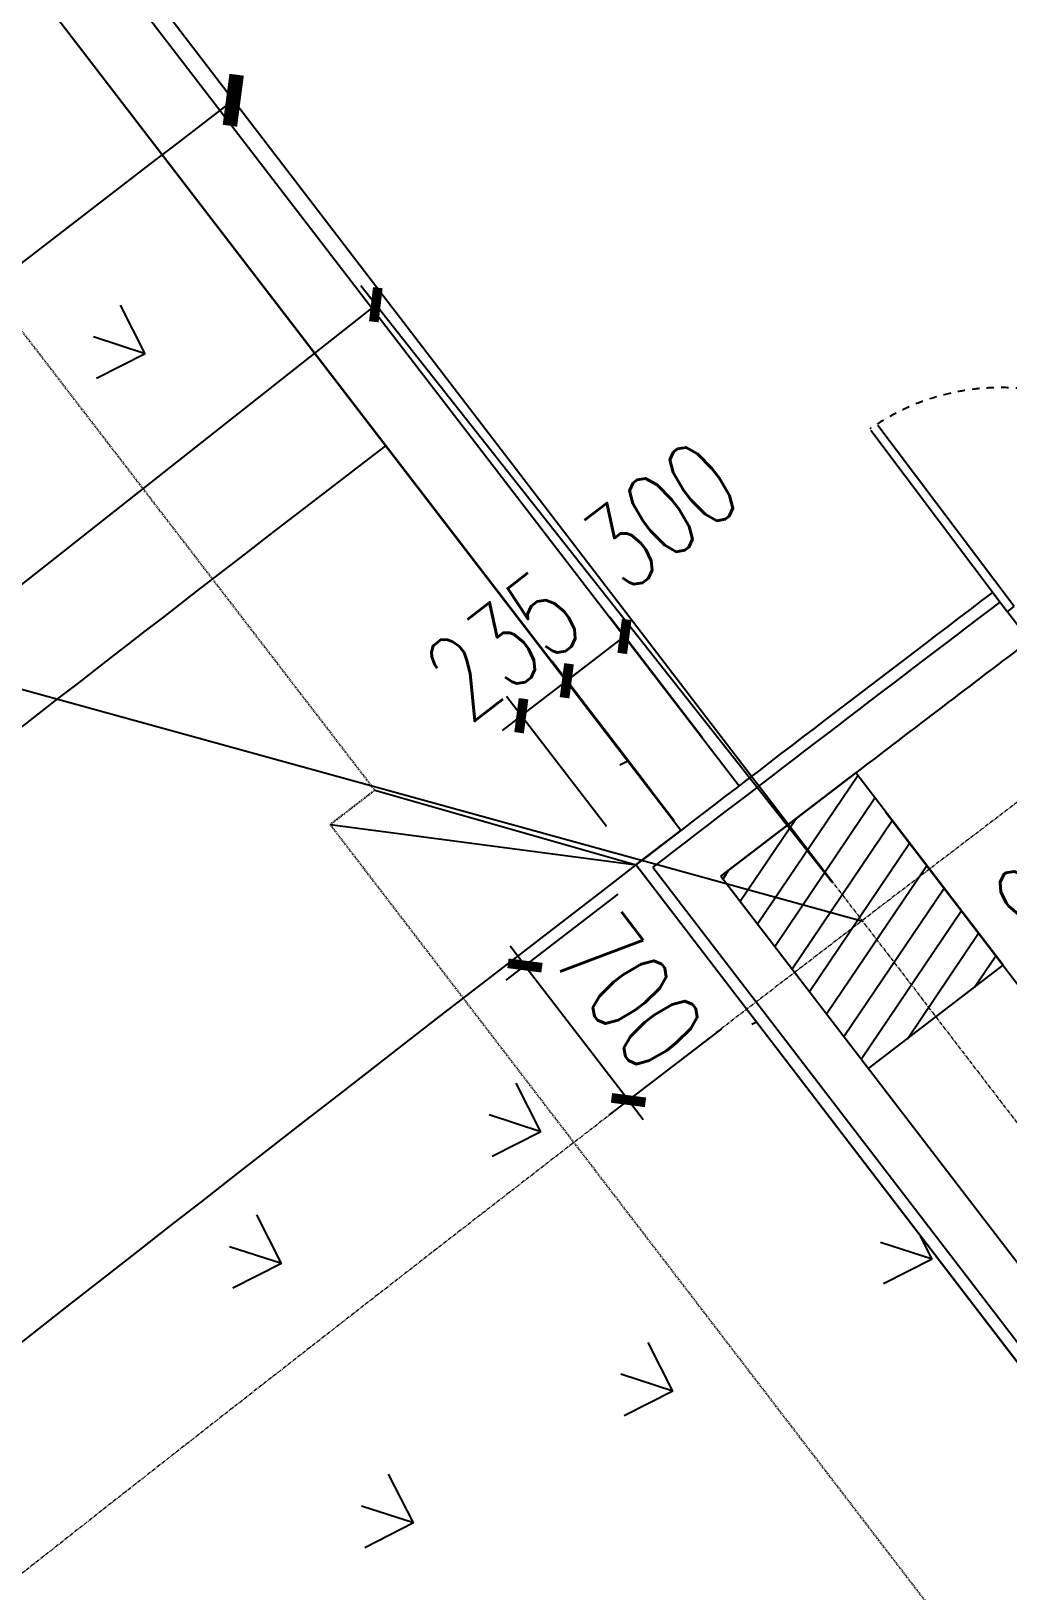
# Model space of a CAD drawing. Header units: millimetres. Extents: x -167 to 12027559, y -6694179 to 6449.
# Drawn here: x 11582702 to 11586728, y -6445542 to -6439109 of the extents above; entities that cross this region are included whole.
import ezdxf

# ---------------------------------------------------------------- set-up
doc = ezdxf.new("R2010")
doc.units = ezdxf.units.MM
doc.header["$LTSCALE"] = 10
for name, pattern in [('A1-RG-AXIS$0$CENTER', [50.8, 31.75, -6.35, 6.35, -6.35]), ('A1-RI-F1$0$CENTER2', [1.125, 0.75, -0.125, 0.125, -0.125]), ('A1-RI-F1$0$Dash', [6, 3, -3]), ('A1-RI-F1$0$SJX', [9, 6, -3]), ('A1-RI-F1$0$ZXX0', [15, 10, -2.5, 0, -2.5]), ('A1-RI-F1$0$ZXX1000', [18, 15, -1.25, 0.5, -1.25])]:
    doc.linetypes.add(name, pattern=pattern)
for name, color, linetype in [('A1-RG-AXIS$0$A-COLU-HATH', 8, 'Continuous'), ('A1-RG-AXIS$0$A-COLUMN', 7, 'Continuous'), ('A1-RG-AXIS$0$A-DIMS-100', 1, 'Continuous'), ('A1-RG-AXIS$0$A2-RG-AXIS-150$0$A-DIMS-100', 1, 'Continuous'), ('A1-RI-F1$0$442 Site - clean$0$mry-green area hatch', 76, 'Continuous'), ('A1-RI-F1$0$442 Site - clean$0$mry-roads', 2, 'Continuous'), ('A1-RI-F1$0$A-DIMS-1：100', 1, 'Continuous'), ('A1-RI-F1$0$A-DOOR', 32, 'Continuous'), ('A1-RI-F1$0$A-STRS-TREA', 50, 'Continuous'), ('A1-RI-F1$0$A-WALL', 7, 'Continuous'), ('A1-RI-F1$0$G-ACCS', 7, 'Continuous'), ('A1-RI-F1$0$G-EVAC', 5, 'Continuous'), ('A1-RI-F1$0$外保温', 41, 'Continuous'), ('A1-RI-F1$0$道路中线_N1', 7, 'Continuous'), ('A1-RI-F1$0$道路中线_中科路', 7, 'Continuous'), ('A1-RI-F1$0$道路中线_内部道路', 3, 'A1-RI-F1$0$CENTER2')]:
    doc.layers.add(name, color=color, linetype=linetype)
doc.layers.add('A1-RG-AXIS$0$A-GRID', color=1, linetype='A1-RG-AXIS$0$CENTER', lineweight=9)
doc.layers.add('A1-RI-F1$0$车行道边线', color=5, linetype='A1-RI-F1$0$SJX', lineweight=40)
doc.styles.add('A1-RG-AXIS$0$A2-RG-AXIS-150$0$XD2008', font='romans.shx', dxfattribs={"width": 0.7})
doc.styles.add('A1-RG-AXIS$0$XD2008', font='xd-hzs.shx', dxfattribs={"width": 0.7, "bigfont": 'xd-hztxt.shx'})
doc.styles.add('A1-RI-F1$0$XD2008', font='txt.shx', dxfattribs={"width": 0.7, "bigfont": 'xd-hztxt.shx'})
doc.dimstyles.new('A1-RG-AXIS$0$A2-RG-AXIS-150$0$XD100', dxfattribs={"dimscale": 100, "dimtxt": 5.5, "dimasz": 1.5, "dimexe": 1, "dimexo": 2, "dimgap": 0.5, "dimtad": 1, "dimdec": 0, "dimdsep": 46, "dimtxsty": 'A1-RG-AXIS$0$A2-RG-AXIS-150$0$XD2008', "dimblk": 'A1-RG-AXIS$0$A2-RG-AXIS-150$0$_ArchTick', "dimcen": 2.5, "dimclrt": 4, "dimaunit": 1, "dimadec": 3, "dimazin": 0, "dimtfac": 1, "dimtdec": 0, "dimtix": 1, "dimtmove": 0, "dimatfit": 3, "dimfxl": 0, "dimtolj": 1, "dimtzin": 0, "dimarcsym": 0})
doc.dimstyles.new('A1-RG-AXIS$0$XD100$0', dxfattribs={"dimscale": 100, "dimtxt": 5.5, "dimasz": 1, "dimexe": 1, "dimexo": 2, "dimgap": 0.5, "dimtad": 1, "dimdec": 0, "dimdsep": 46, "dimtxsty": 'A1-RG-AXIS$0$XD2008', "dimblk": 'A1-RG-AXIS$0$_ArchTick', "dimblk1": 'A1-RG-AXIS$0$_ArchTick', "dimblk2": 'A1-RG-AXIS$0$_ArchTick', "dimsah": 1, "dimcen": 2.5, "dimclrt": 4, "dimazin": 0, "dimtfac": 1, "dimtdec": 0, "dimtix": 1, "dimtmove": 0, "dimatfit": 3, "dimfxl": 0, "dimtolj": 1, "dimtzin": 0, "dimarcsym": 0})
doc.dimstyles.new('A1-RI-F1$0$XD100$0', dxfattribs={"dimscale": 100, "dimtxt": 3.5, "dimasz": 2, "dimexe": 1, "dimexo": 2, "dimgap": 1, "dimtad": 1, "dimdec": 0, "dimdsep": 46, "dimtxsty": 'A1-RI-F1$0$XD2008', "dimblk1": 'A1-RI-F1$0$_ArchTick', "dimblk2": 'A1-RI-F1$0$_ArchTick', "dimsah": 1, "dimcen": 2.5, "dimclrd": 1, "dimclre": 1, "dimclrt": 4, "dimaunit": 1, "dimadec": 0, "dimazin": 0, "dimtfac": 1, "dimtdec": 0, "dimtix": 1, "dimtmove": 2, "dimatfit": 3, "dimfxl": 0, "dimtolj": 1, "dimtzin": 0, "dimarcsym": 0})

# ---------------------------------------------------------------- blocks, each defined once
blk = doc.blocks.new('A1-RI-F1$0$进户门-flat-4-flat-1')
at = {"layer": 'A1-RI-F1$0$A-DOOR', "linetype": 'Continuous'}
for p, q in [((0, 0), (-250.4, 330.7)), ((-1034.1, -787.8), (-1598.7, -42))]:
    blk.add_line(p, q, dxfattribs=at)
for points in [[(0, 0), (-250.4, 330.7)], [(-27.9, -21.1), (-278.3, 309.6)], [(0, 0), (-27.9, -21.1)], [(-1034.1, -787.8), (-1598.7, -42)], [(-1006.2, -766.6), (-1570.8, -20.9)], [(-1034.1, -787.8), (-1006.2, -766.6)]]:
    blk.add_lwpolyline(points, dxfattribs=at)
at = {"layer": 'A1-RI-F1$0$A-DOOR', "linetype": 'A1-RI-F1$0$Dash'}
for centre, radius, start, end in [((20.4, 17.4), 414.4, 131.37563, 217.33659), ((-1059.2, -807.6), 944.3, 37.40268, 125.18677)]:
    blk.add_arc(centre, radius, start, end, dxfattribs=at)
blk = doc.blocks.new('A1-RG-AXIS$0$A2-RG-AXIS-150$0$_ArchTick')
at = {"color": 0, "linetype": 'ByBlock', "const_width": 0.4}
blk.add_lwpolyline([(-0.5, -0.5), (0.5, 0.5)], dxfattribs=at)
blk = doc.blocks.new('*D695')
at = {"layer": 'A1-RG-AXIS$0$A2-RG-AXIS-150$0$A-DIMS-100', "color": 0, "lineweight": -2, "ltscale": 3}
for p, q in [((11593308.5, -6437188.8), (11588852.7, -6431013.2)), ((11586005.8, -6442619), (11581374.5, -6436573.9))]:
    blk.add_line(p, q, dxfattribs=at)
blk.add_arc((11778731.9, -6694178.6), 324415.3, 125.811215, 127.456634, dxfattribs=at)
at = {"layer": 'Defpoints', "color": 0, "ltscale": 3}
for p in [(11586401.5, -6432923.4), (11593425.6, -6437351), (11586127.4, -6442777.8), (11778731.9, -6694178.6)]:
    blk.add_point(p, dxfattribs=at)
at = {"layer": 'A1-RG-AXIS$0$A2-RG-AXIS-150$0$A-DIMS-100', "color": 0, "lineweight": -2, "ltscale": 3, "xscale": 150, "yscale": 150, "zscale": 150}
for p, rotation in [((11588911.2, -6431094.3), 35.81121544560317), ((11581435.3, -6436653.3), 217.4566338573385)]:
    blk.add_blockref('A1-RG-AXIS$0$A2-RG-AXIS-150$0$_ArchTick', p, dxfattribs=dict(at, rotation=rotation))
at = {"layer": 'A1-RG-AXIS$0$A2-RG-AXIS-150$0$A-DIMS-100', "color": 4, "ltscale": 3, "insert": (11584990.3, -6433627.7), "char_height": 375, "attachment_point": 5, "rotation": 36.63392, "style": 'A1-RG-AXIS$0$A2-RG-AXIS-150$0$XD2008'}
blk.add_mtext('\\A1;1°38\'44"', dxfattribs=at)
blk = doc.blocks.new('A1-RG-AXIS$0$_ArchTick')
at = {"color": 0, "linetype": 'ByBlock', "const_width": 0.4}
blk.add_lwpolyline([(-0.5, -0.5), (0.5, 0.5)], dxfattribs=at)
blk = doc.blocks.new('*D697')
at = {"layer": 'A1-RG-AXIS$0$A-DIMS-100', "color": 0, "lineweight": -2}
for p, q in [((11586003.5, -6442620.8), (11584060.5, -6440158.7)), ((11584122.5, -6440237.2), (11576983.2, -6445871.3)), ((11578864.2, -6448254.9), (11576921.2, -6445792.8))]:
    blk.add_line(p, q, dxfattribs=at)
at = {"layer": 'Defpoints', "color": 0}
for p in [(11586127.4, -6442777.8), (11576983.2, -6445871.3), (11578988.1, -6448411.9)]:
    blk.add_point(p, dxfattribs=at)
at = {"layer": 'A1-RG-AXIS$0$A-DIMS-100', "color": 0, "lineweight": -2, "xscale": 100, "yscale": 100, "zscale": 100}
for p, rotation in [((11584122.5, -6440237.2), 38.27934306321105), ((11576983.2, -6445871.3), 218.2793430632111)]:
    blk.add_blockref('A1-RG-AXIS$0$_ArchTick', p, dxfattribs=dict(at, rotation=rotation))
at = {"layer": 'A1-RG-AXIS$0$A-DIMS-100', "color": 4, "insert": (11580405.7, -6442867.9), "char_height": 375, "attachment_point": 5, "rotation": 38.27934, "style": 'A1-RG-AXIS$0$XD2008'}
blk.add_mtext('\\A1;9095', dxfattribs=at)
blk = doc.blocks.new('*D699')
at = {"layer": 'A1-RG-AXIS$0$A2-RG-AXIS-150$0$A-DIMS-100', "color": 0, "lineweight": -2, "ltscale": 3}
blk.add_arc((11778731.9, -6694178.6), 320963, 127.456634, 129.102052, dxfattribs=at)
at = {"layer": 'Defpoints', "color": 0, "ltscale": 3}
for p in [(11580654, -6435633.4), (11581104.8, -6441273.9), (11573311.8, -6441427.7), (11605955.9, -6468659.3), (11599551.6, -6473713.4)]:
    blk.add_point(p, dxfattribs=at)
at = {"layer": 'A1-RG-AXIS$0$A2-RG-AXIS-150$0$A-DIMS-100', "color": 0, "lineweight": -2, "ltscale": 3, "xscale": 150, "yscale": 150, "zscale": 150}
for p, rotation in [((11583534.8, -6439393.7), 37.45663385731277), ((11576299.4, -6445103.7), 219.1020522690398)]:
    blk.add_blockref('A1-RG-AXIS$0$A2-RG-AXIS-150$0$_ArchTick', p, dxfattribs=dict(at, rotation=rotation))
at = {"layer": 'A1-RG-AXIS$0$A2-RG-AXIS-150$0$A-DIMS-100', "color": 4, "ltscale": 3, "insert": (11579727.3, -6442008.2), "char_height": 375, "attachment_point": 5, "rotation": 38.27934, "style": 'A1-RG-AXIS$0$A2-RG-AXIS-150$0$XD2008'}
blk.add_mtext('\\A1;1°38\'44"', dxfattribs=at)
blk = doc.blocks.new('A1-RG-AXIS$0$colu')
at = {"layer": 'A1-RG-AXIS$0$A-COLU-HATH', "linetype": 'ByBlock'}
h = blk.add_hatch(dxfattribs=at)
h.set_pattern_fill('ANSI31', color=256, scale=888, angle=11, style=0)
h.set_pattern_definition([(56, (-5304, 12651), (-92.02317055, 62.0704123), [])])
h.paths.add_polyline_path([(11591264.2, -6433838.8), (11591158.5, -6433556.8), (11590222.1, -6433907.7), (11590399.9, -6434382.1)])
h.paths.add_polyline_path([(11582705.6, -6437301.3), (11582516, -6436795.2), (11581579.6, -6437146.1), (11581701, -6437474.4)])
h.paths.add_polyline_path([(11590471.6, -6449023.6), (11591079.8, -6449817.4), (11591635.4, -6449391.7), (11591027.3, -6448597.9)])
h.paths.add_polyline_path([(11597647.1, -6443800.1), (11598173.7, -6444529.9), (11598741.4, -6444120.4), (11598214.8, -6443390.5)])
h.paths.add_polyline_path([(11585545.5, -6442593.7), (11586153.7, -6443387.5), (11586709.3, -6442961.8), (11586101.2, -6442168)])
h.paths.add_polyline_path([(11592849.2, -6437150.3), (11593375.8, -6437880.2), (11593943.4, -6437470.6), (11593416.8, -6436740.7)])
h.paths.add_polyline_path([(11606394.6, -6455923.8), (11606921.2, -6456653.6), (11607488.9, -6456244), (11606962.3, -6455514.2)])
h.paths.add_polyline_path([(11601625.9, -6449314.5), (11602152.5, -6450044.4), (11602720.2, -6449634.8), (11602193.6, -6448905)])
edge = h.paths.add_edge_path()
edge.add_arc((11595249.5, -6454684.4), 425, 0, 360)
edge = h.paths.add_edge_path()
edge.add_arc((11600175.9, -6461114.9), 425, 0, 360)
h.paths.add_polyline_path([(11613306.9, -6451073.5), (11613812.4, -6451818.2), (11614391.5, -6451425.1), (11613886.1, -6450680.4)])
h.paths.add_polyline_path([(11620355.7, -6446423.7), (11620839.5, -6447182.6), (11621429.7, -6446806.3), (11620945.9, -6446047.4)])
h.paths.add_polyline_path([(11615974.2, -6439551.7), (11616458.1, -6440310.5), (11617048.3, -6439934.2), (11616564.5, -6439175.3)])
h.paths.add_polyline_path([(11608730, -6444330.1), (11609235.4, -6445074.8), (11609814.6, -6444681.6), (11609309.2, -6443937)])
h.paths.add_polyline_path([(11600306.1, -6431918.8), (11600811.6, -6432663.5), (11601390.7, -6432270.4), (11600885.3, -6431525.7)])
h.paths.add_polyline_path([(11607910.2, -6426903.7), (11608394.1, -6427662.5), (11608984.3, -6427286.2), (11608500.5, -6426527.3)])
h.paths.add_polyline_path([(11630302.3, -6423284.6), (11630692.9, -6423982.7), (11631129.2, -6423738.6), (11630738.6, -6423040.4)])
h.paths.add_polyline_path([(11626248.1, -6416039.2), (11626638.7, -6416737.4), (11627075.1, -6416493.2), (11626684.4, -6415795.1)])
h.paths.add_polyline_path([(11627535, -6441978.3), (11627996.9, -6442750.7), (11628597.7, -6442391.5), (11628135.8, -6441619.1)])
h.paths.add_polyline_path([(11634839, -6437740.8), (11635278.5, -6438526.2), (11635889.4, -6438184.4), (11635449.9, -6437399)])
h.paths.add_polyline_path([(11615655.2, -6422108.9), (11616117.1, -6422881.3), (11616717.9, -6422522.1), (11616256, -6421749.7)])
h.paths.add_polyline_path([(11619863.2, -6429146.9), (11620325, -6429919.3), (11620925.8, -6429560.1), (11620464, -6428787.6)])
h.paths.add_polyline_path([(11630859.3, -6430628.5), (11631298.8, -6431413.9), (11631909.7, -6431072.1), (11631470.2, -6430286.7)])
h.paths.add_polyline_path([(11627538.8, -6424694.4), (11627978.3, -6425479.8), (11628589.1, -6425138), (11628149.7, -6424352.6)])
h.paths.add_polyline_path([(11623352.7, -6434983.2), (11623814.5, -6435755.7), (11624415.3, -6435396.5), (11623953.5, -6434624)])
h.paths.add_polyline_path([(11623534.7, -6417538.5), (11623974.1, -6418323.9), (11624585, -6417982.1), (11624145.5, -6417196.7)])
h.paths.add_polyline_path([(11635339.1, -6420464.1), (11635755.9, -6421261.8), (11636376.3, -6420937.7), (11635959.6, -6420140)])
h.paths.add_polyline_path([(11645506.5, -6407137.9), (11645842, -6407864.2), (11645388.1, -6408073.9), (11645052.6, -6407347.6)])
h.paths.add_polyline_path([(11648218.5, -6414201.1), (11648554, -6414927.4), (11649007.9, -6414717.7), (11648672.4, -6413991.5)])
h.paths.add_polyline_path([(11649797, -6429903.6), (11650190.6, -6430712.9), (11650820.1, -6430406.7), (11650426.4, -6429597.4)])
h.paths.add_polyline_path([(11632162.7, -6412872.3), (11631542.2, -6413196.4), (11632283.1, -6414614.6), (11632903.5, -6414290.4)])
h.paths.add_polyline_path([(11648552.6, -6404922.5), (11647914.6, -6405210.5), (11648572.8, -6406668.9), (11649210.9, -6406380.9)])
h.paths.add_polyline_path([(11638487.9, -6426491.2), (11638904.6, -6427288.9), (11639525, -6426964.7), (11639108.3, -6426167.1)])
h.paths.add_polyline_path([(11646232.1, -6422574.6), (11646625.7, -6423383.9), (11647255.2, -6423077.7), (11646861.6, -6422268.4)])
h.paths.add_polyline_path([(11643257.7, -6416459.6), (11643651.4, -6417268.9), (11644280.8, -6416962.8), (11643887.2, -6416153.4)])
edge = h.paths.add_edge_path()
edge.add_arc((11640554, -6410100.5), 425, 0, 360)
h.paths.add_polyline_path([(11642261.7, -6433714.8), (11642678.5, -6434512.5), (11643298.9, -6434188.4), (11642882.2, -6433390.7)])
h.paths.add_polyline_path([(11657438.5, -6426310.3), (11657808.8, -6427130.6), (11658446.8, -6426842.6), (11658076.5, -6426022.3)])
h.paths.add_polyline_path([(11654085.6, -6418882), (11654455.8, -6419702.3), (11655093.8, -6419414.3), (11654723.6, -6418594)])
h.paths.add_polyline_path([(11659423.4, -6409140.7), (11659769.9, -6409971.3), (11660416, -6409701.8), (11660069.4, -6408871.2)])
h.paths.add_polyline_path([(11651288, -6412684.1), (11651658.2, -6413504.4), (11652296.3, -6413216.4), (11651926, -6412396.1)])
h.paths.add_polyline_path([(11672567.5, -6404094.9), (11672841.4, -6404846.5), (11673311.2, -6404675.2), (11673037.2, -6403923.6)])
h.paths.add_polyline_path([(11669749.3, -6396288.4), (11670092.2, -6397229.1), (11670561.8, -6397057.7), (11670219.1, -6396117.2)])
h.paths.add_polyline_path([(11678236.4, -6409177.5), (11678567.9, -6410121), (11679228.3, -6409889), (11678896.8, -6408945.5)])
h.paths.add_polyline_path([(11675949.4, -6402667.6), (11676280.8, -6403611.1), (11676941.3, -6403379), (11676609.8, -6402435.6)])
h.paths.add_polyline_path([(11662041.8, -6415416.4), (11662388.4, -6416247), (11663034.4, -6415977.4), (11662687.8, -6415146.8)])
h.paths.add_polyline_path([(11670094.3, -6412180.7), (11670416.9, -6413020.9), (11671070.4, -6412770), (11670747.8, -6411929.8)])
h.paths.add_polyline_path([(11656265.8, -6401573.1), (11656650.9, -6402495.9), (11657296.9, -6402226.4), (11656911.8, -6401303.5)])
h.paths.add_polyline_path([(11664718.2, -6398177.2), (11665076.6, -6399110.8), (11665730.1, -6398859.9), (11665371.7, -6397926.3)])
h.paths.add_polyline_path([(11667657.1, -6405832.5), (11667979.7, -6406672.7), (11668633.2, -6406421.8), (11668310.6, -6405581.6)])
h.paths.add_polyline_path([(11673264.6, -6395025.5), (11673596.1, -6395968.9), (11674256.5, -6395736.9), (11673925, -6394793.5)])
edge = h.paths.add_edge_path()
edge.add_arc((11681417.1, -6417175.4), 425, 0, 360)
h.paths.add_polyline_path([(11673015.3, -6419789.2), (11673337.9, -6420629.5), (11673991.4, -6420378.6), (11673668.8, -6419538.4)])
h.paths.add_polyline_path([(11665180.1, -6422937.9), (11665526.7, -6423768.5), (11666172.7, -6423499), (11665826.1, -6422668.4)])
at = {"layer": 'A1-RG-AXIS$0$A-COLUMN'}
blk.add_lwpolyline([(11585545.5, -6442593.7), (11586153.7, -6443387.5), (11586709.3, -6442961.8), (11586101.2, -6442168)], close=True, dxfattribs=at)
blk = doc.blocks.new('A1-RI-F1$0$_ArchTick')
at = {"color": 0, "linetype": 'ByBlock', "const_width": 0.4}
blk.add_lwpolyline([(-0.5, -0.5), (0.5, 0.5)], dxfattribs=at)
blk = doc.blocks.new('*D293')
at = {"layer": 'A1-RI-F1$0$A-DIMS-1：100', "color": 1, "linetype": 'ByBlock', "lineweight": -2}
for p, q in [((11585468.4, -6442022.6), (11585086.8, -6441526)), ((11584909.8, -6441788.1), (11585147.7, -6441605.3)), ((11585230.5, -6442205.4), (11584848.9, -6441708.8))]:
    blk.add_line(p, q, dxfattribs=at)
at = {"layer": 'Defpoints', "color": 0, "linetype": 'ByBlock'}
for p in [(11585147.7, -6441605.3), (11585590.3, -6442181.2), (11585352.4, -6442364)]:
    blk.add_point(p, dxfattribs=at)
at = {"layer": 'A1-RI-F1$0$A-DIMS-1：100', "color": 1, "linetype": 'ByBlock', "lineweight": -2, "xscale": 100, "yscale": 100, "zscale": 100}
for p, rotation in [((11585147.7, -6441605.3), 37.53728235853904), ((11584909.8, -6441788.1), 217.537282358539)]:
    blk.add_blockref('A1-RI-F1$0$_ArchTick', p, dxfattribs=dict(at, rotation=rotation))
at = {"layer": 'A1-RI-F1$0$A-DIMS-1：100', "color": 4, "linetype": 'ByBlock', "insert": (11585298.2, -6441104.6), "char_height": 350, "attachment_point": 5, "rotation": 37.53728, "style": 'A1-RI-F1$0$XD2008'}
blk.add_mtext('\\A1;300', dxfattribs=at)
blk = doc.blocks.new('*D294')
at = {"layer": 'A1-RI-F1$0$A-DIMS-1：100', "color": 1, "linetype": 'ByBlock', "lineweight": -2}
for p, q in [((11586938.7, -6441781.4), (11587577.9, -6442615.7)), ((11586224.3, -6442328.7), (11586863.5, -6443163)), ((11587517.1, -6442536.3), (11586802.7, -6443083.6))]:
    blk.add_line(p, q, dxfattribs=at)
at = {"layer": 'Defpoints', "color": 0, "linetype": 'ByBlock'}
for p in [(11586817.1, -6441622.6), (11586102.7, -6442170), (11586802.7, -6443083.6)]:
    blk.add_point(p, dxfattribs=at)
at = {"layer": 'A1-RI-F1$0$A-DIMS-1：100', "color": 1, "linetype": 'ByBlock', "lineweight": -2, "xscale": 100, "yscale": 100, "zscale": 100}
for p, rotation in [((11587517.1, -6442536.3), 37.45663385731501), ((11586802.7, -6443083.6), 217.456633857315)]:
    blk.add_blockref('A1-RI-F1$0$_ArchTick', p, dxfattribs=dict(at, rotation=rotation))
at = {"layer": 'A1-RI-F1$0$A-DIMS-1：100', "color": 4, "linetype": 'ByBlock', "insert": (11586992.6, -6442591.7), "char_height": 350, "attachment_point": 5, "rotation": 37.45663, "style": 'A1-RI-F1$0$XD2008'}
blk.add_mtext('\\A1;900', dxfattribs=at)
blk = doc.blocks.new('A1-RD-1F')
at = {"layer": 'Defpoints', "color": 190, "linetype": 'ByBlock'}
blk.add_lwpolyline([(11586124.8, -6442779.4), (11556178.3, -6434515.4)], dxfattribs=at)
blk = doc.blocks.new('*D433')
at = {"layer": 'A1-RI-F1$0$A-DIMS-1：100', "color": 1, "linetype": 'ByBlock', "lineweight": -2}
for p, q in [((11585260.8, -6442244.8), (11584848.8, -6441708.8)), ((11584909.8, -6441788.1), (11584989.1, -6441727.2)), ((11584722.3, -6441932.2), (11584909.8, -6441788.1)), ((11585073.3, -6442388.9), (11584661.3, -6441852.9)), ((11584722.3, -6441932.2), (11584643, -6441993.2))]:
    blk.add_line(p, q, dxfattribs=at)
at = {"layer": 'Defpoints', "color": 0, "linetype": 'ByBlock'}
for p in [(11584909.8, -6441788.1), (11585382.7, -6442403.4), (11585195.2, -6442547.5)]:
    blk.add_point(p, dxfattribs=at)
at = {"layer": 'A1-RI-F1$0$A-DIMS-1：100', "color": 1, "linetype": 'ByBlock', "lineweight": -2, "xscale": 100, "yscale": 100, "zscale": 100}
for p, rotation in [((11584909.8, -6441788.1), 217.5435625172286), ((11584722.3, -6441932.2), 37.54356251722863)]:
    blk.add_blockref('A1-RI-F1$0$_ArchTick', p, dxfattribs=dict(at, rotation=rotation))
at = {"layer": 'A1-RI-F1$0$A-DIMS-1：100', "color": 4, "linetype": 'ByBlock', "insert": (11584648.4, -6441642.1), "char_height": 350, "attachment_point": 5, "rotation": 37.54356, "style": 'A1-RI-F1$0$XD2008'}
blk.add_mtext('\\A1;235', dxfattribs=at)
blk = doc.blocks.new('*D445')
at = {"layer": 'A1-RI-F1$0$A-DIMS-1：100', "color": 1, "linetype": 'ByBlock', "lineweight": -2}
for p, q in [((11585120.6, -6442667.9), (11584658.1, -6443023.4)), ((11584737.4, -6442962.5), (11584676.4, -6442883.2)), ((11584737.4, -6442962.5), (11585164.2, -6443517.7)), ((11585547.4, -6443223.1), (11585084.9, -6443578.6)), ((11585164.2, -6443517.7), (11585225.2, -6443597))]:
    blk.add_line(p, q, dxfattribs=at)
at = {"layer": 'Defpoints', "color": 0, "linetype": 'ByBlock'}
for p in [(11585279.1, -6442546), (11585706, -6443101.2), (11585164.2, -6443517.7)]:
    blk.add_point(p, dxfattribs=at)
at = {"layer": 'A1-RI-F1$0$A-DIMS-1：100', "color": 1, "linetype": 'ByBlock', "lineweight": -2, "xscale": 100, "yscale": 100, "zscale": 100}
for p, rotation in [((11584737.4, -6442962.5), 307.5527443591736), ((11585164.2, -6443517.7), 127.5527443591736)]:
    blk.add_blockref('A1-RI-F1$0$_ArchTick', p, dxfattribs=dict(at, rotation=rotation))
at = {"layer": 'A1-RI-F1$0$A-DIMS-1：100', "color": 4, "linetype": 'ByBlock', "insert": (11585168.8, -6443072.5), "char_height": 350, "attachment_point": 5, "rotation": 307.55274, "style": 'A1-RI-F1$0$XD2008'}
blk.add_mtext('\\A1;700', dxfattribs=at)
blk = doc.blocks.new('A1-RI-F1$0$A$C6B365CFD')
at = {"layer": 'A1-RI-F1$0$442 Site - clean$0$mry-green area hatch'}
h = blk.add_hatch(dxfattribs=at)
h.set_pattern_fill('GRASS', color=256, scale=1200, angle=71.94682, style=0)
h.set_pattern_definition([(161.94682, (-11520186.1, 6499236.26), (-1069.71302, -543.795965), [225, -1472.05628]), (116.94682, (-11520186.1, 6499236.3), (-1069.71302, -543.79596), [225, -975]), (206.94682, (-11520186.1, 6499236.3), (543.79596, -1069.71302), [225, -975])])
h.paths.add_polyline_path([(27062.7, 58307.9, 0.001294), (25588.7, 57062.6, 0.416277), (24485.4, 42913.7), (41911.9, 22684.3, -0.010237), (50900.3, 30636.3)])
for p, q in [((44979.2, 61145.3), (44877.3, 61345.8)), ((44979.2, 61145.3), (44765.3, 61215)), ((44979.2, 61145.3), (44778.7, 61043.3)), ((46968.6, 59464.3), (46936, 59447.7)), ((47499.5, 58388), (47479.8, 58377.9)), ((46610.6, 57936.1), (46508.7, 58136.7)), ((46610.6, 57936.1), (46396.7, 58005.8)), ((46610.6, 57936.1), (46410, 57834.2)), ((45540.9, 57392.3), (45438.9, 57592.9)), ((45540.9, 57392.3), (45327, 57462)), ((48224.1, 57410.2), (48010.2, 57479.9)), ((48224.1, 57410.2), (48175.9, 57505)), ((45540.9, 57392.3), (45340.3, 57290.4)), ((48224.1, 57410.2), (48023.5, 57308.2)), ((47154.4, 56866.4), (47052.4, 57067)), ((47154.4, 56866.4), (46940.5, 56936.1)), ((47154.4, 56866.4), (46953.8, 56764.4)), ((46084.7, 56322.6), (45982.7, 56523.2)), ((46084.7, 56322.6), (45870.8, 56392.3)), ((46084.7, 56322.6), (45884.1, 56220.6))]:
    blk.add_line(p, q, dxfattribs=at)
at = {"layer": 'A1-RI-F1$0$442 Site - clean$0$mry-roads'}
for p, q in [((47187.5, 59179), (43744.8, 63664.6)), ((47002.4, 59036.7), (47187.5, 59179)), ((52869.8, 51378.3), (47002.4, 59036.7))]:
    blk.add_line(p, q, dxfattribs=at)
blk.add_arc((240588.4, -192829.3), 329118.5, 125.512002, 129.588288, dxfattribs=at)
at = {"layer": 'A1-RI-F1$0$442 Site - clean$0$mry-roads', "ltscale": 200}
blk.add_arc((240704.3, -192974.7), 275500, 109.774017, 135.403601, dxfattribs=at)
at = {"layer": 'A1-RI-F1$0$车行道边线', "linetype": 'A1-RI-F1$0$SJX', "lineweight": -3}
blk.add_arc((240704.3, -192974.7), 275500, 109.474514, 135.403601, dxfattribs=at)
at = {"layer": 'A1-RI-F1$0$道路中线_N1', "color": 1, "linetype": 'A1-RI-F1$0$ZXX0', "ltscale": 0.5}
blk.add_arc((240704.3, -192974.7), 280000, 103.387767, 136.304596, dxfattribs=at)
blk.add_arc((240704.3, -192974.7), 280000, 103.387767, 136.304596, dxfattribs=at)
at = {"layer": 'A1-RI-F1$0$道路中线_中科路', "color": 6, "linetype": 'A1-RI-F1$0$ZXX1000', "ltscale": 150}
blk.add_arc((240704.3, -192974.7), 280000, 107.572473, 136.304596, dxfattribs=at)
at = {"layer": 'A1-RI-F1$0$道路中线_内部道路', "ltscale": 10}
blk.add_arc((240588.4, -192829.3), 331118.5, 95.274126, 136.563345, dxfattribs=at)
blk = doc.blocks.new('A1-RG-AXIS')
at = {"layer": 'A1-RG-AXIS$0$A-GRID', "linetype": 'A1-RG-AXIS$0$CENTER', "ltscale": 0.05}
blk.add_lwpolyline([(11682866.1, -6392336.6, 0.10373), (11569674.9, -6456283.6, 0.10373)], format="xyb", dxfattribs=at)
at = {"layer": 'A1-RG-AXIS$0$A-GRID', "ltscale": 0.05}
blk.add_lwpolyline([(11690526.8, -6414141.5, 0.104527), (11584753.6, -6473784.9)], format="xyb", dxfattribs=at)
at = {"layer": 'A1-RG-AXIS$0$A-GRID', "linetype": 'A1-RG-AXIS$0$CENTER', "ltscale": 0.05}
blk.add_lwpolyline([(11580654, -6435633.4), (11605955.9, -6468659.3)], dxfattribs=at)
blk.add_arc((11778731.9, -6694178.6), 308600, 107.574373, 131.323037, dxfattribs=at)
at = {"layer": 'A1-RG-AXIS$0$A-GRID', "ltscale": 0.05}
blk.add_arc((11778731.9, -6694178.6), 301700, 107.53359, 131.336201, dxfattribs=at)
at = {"layer": 'A1-RG-AXIS$0$A-COLU-HATH', "linetype": 'ByBlock'}
blk.add_blockref('A1-RG-AXIS$0$colu', (0, 0), dxfattribs=at)
at = {"layer": 'A1-RG-AXIS$0$A-DIMS-100'}
dim = blk.add_aligned_dim(p1=(11586127.4, -6442777.8), p2=(11578988.1, -6448411.9), distance=-3236.4, dimstyle='A1-RG-AXIS$0$XD100$0', override={"dimtxt": 3.75}, dxfattribs=at)
dim.commit()
dim.dimension.update_dxf_attribs({"geometry": '*D697', "text_midpoint": (11580405.7, -6442867.9)})
at = {"layer": 'A1-RG-AXIS$0$A2-RG-AXIS-150$0$A-DIMS-100', "ltscale": 3}
dim = blk.add_angular_dim_3p(base=(11586401.5, -6432923.4), center=(11778731.9, -6694178.6), p1=(11593425.6, -6437351), p2=(11586127.4, -6442777.8), dimstyle='A1-RG-AXIS$0$A2-RG-AXIS-150$0$XD100', override={"dimtxt": 3.75, "dimadec": 4}, dxfattribs=at)
dim.commit()
dim.dimension.update_dxf_attribs({"geometry": '*D695', "text_midpoint": (11584990.3, -6433627.7)})
dim = blk.add_angular_dim_2l(base=(11581104.8006, -6441273.9052), line1=((11580653.9597, -6435633.4466), (11605955.9287, -6468659.3414)), line2=((11599551.6042, -6473713.4241), (11573311.7619, -6441427.6682)), dimstyle='A1-RG-AXIS$0$A2-RG-AXIS-150$0$XD100', override={"dimtxt": 3.75, "dimadec": 4}, dxfattribs=at)
dim.commit()
dim.dimension.update_dxf_attribs({"geometry": '*D699', "text_midpoint": (11579727.3288, -6442008.2336)})
blk = doc.blocks.new('A1-RI-F1')
at = {"layer": 'A1-RI-F1$0$A-DIMS-1：100', "linetype": 'ByBlock'}
for p in [(11584118.3, -6442240), (11583934.2, -6442381.5)]:
    blk.add_line(p, (11585195.2, -6442547.5), dxfattribs=at)
at = {"layer": 'A1-RI-F1$0$A-STRS-TREA'}
for p, q in [((11582135.7, -6437685.2), (11585620.7, -6442220.8)), ((11581937.5, -6437919.7), (11585352.4, -6442364))]:
    blk.add_line(p, q, dxfattribs=at)
for radius, start, end in [(319500, 127.52267, 129.573821), (317500, 127.564899, 129.566454)]:
    blk.add_arc((11778762.1, -6694218.1), radius, start, end, dxfattribs=at)
at = {"layer": 'A1-RI-F1$0$A-WALL', "linetype": 'ByBlock'}
for p, q in [((11585545.5, -6442593.7), (11586101.2, -6442168)), ((11585265.2, -6442556.7), (11591894.3, -6451209.6)), ((11585546.4, -6442595), (11591931.3, -6450928.9))]:
    blk.add_line(p, q, dxfattribs=at)
blk.add_lwpolyline([(11586817.1, -6441622.6), (11586695.1, -6441463.7)], dxfattribs=at)
for centre, radius, start, end in [((11778762.1, -6694218.1), 317450, 127.231042, 127.555902), ((11778726.8, -6694171.2), 317191, 127.230924, 127.393496)]:
    blk.add_arc(centre, radius, start, end, dxfattribs=at)
at = {"layer": 'A1-RI-F1$0$G-EVAC', "color": 4, "linetype": 'A1-RI-F1$0$Dash', "ltscale": 0.1}
blk.add_lwpolyline([(11579571.1, -6438895.6), (11581321.6, -6438600.3), (11584118.3, -6442240), (11583934.2, -6442381.5), (11591018.7, -6451628.7)], dxfattribs=at)
at = {"layer": 'A1-RI-F1$0$外保温'}
for p, q in [((11586695.1, -6441463.7), (11586664.8, -6441424)), ((11585195.2, -6442547.5), (11591885.1, -6451279.7))]:
    blk.add_line(p, q, dxfattribs=at)
blk.add_arc((11778762.1, -6694218.1), 317500, 127.231059, 127.564909, dxfattribs=at)
at = {"linetype": 'ByBlock'}
blk.add_blockref('A1-RD-1F', (0, 0), dxfattribs=at)
at = {"color": 3, "linetype": 'ByBlock'}
blk.add_blockref('A1-RG-AXIS', (0, 0), dxfattribs=at)
at = {"layer": 'A1-RI-F1$0$A-DOOR', "rotation": 359.8102722001399}
blk.add_blockref('A1-RI-F1$0$进户门-flat-4-flat-1', (11587762.6, -6440719.2), dxfattribs=at)
at = {"layer": 'A1-RI-F1$0$G-ACCS', "linetype": 'ByBlock'}
blk.add_blockref('A1-RI-F1$0$A$C6B365CFD', (11538192.7, -6501584.3), dxfattribs=at)
at = {"layer": 'A1-RI-F1$0$A-DIMS-1：100', "linetype": 'ByBlock'}
dim = blk.add_linear_dim(base=(11585147.7, -6441605.3), p1=(11585352.4, -6442364), p2=(11585590.3, -6442181.2), angle=37.53728, dimstyle='A1-RI-F1$0$XD100$0', override={"dimasz": 1, "dimadec": 2, "dimazin": 2}, dxfattribs=at)
dim.commit()
dim.dimension.update_dxf_attribs({"geometry": '*D293', "text_midpoint": (11585298.2, -6441104.6), "dimtype": 129})
dim = blk.add_aligned_dim(p1=(11585195.2, -6442547.5), p2=(11585382.7, -6442403.4), distance=776, text='235', dimstyle='A1-RI-F1$0$XD100$0', override={"dimasz": 1, "dimadec": 2, "dimazin": 2}, dxfattribs=at)
dim.commit()
dim.dimension.update_dxf_attribs({"geometry": '*D433', "text_midpoint": (11584648.4, -6441642.1)})
for p1, p2, distance, picture, middle in [((11586817.1, -6441622.6), (11586102.7, -6442170), 1151, '*D294', (11586992.6, -6442591.7)), ((11585279.1, -6442546), (11585706, -6443101.2), -683.3, '*D445', (11585168.8, -6443072.5))]:
    dim = blk.add_aligned_dim(p1=p1, p2=p2, distance=distance, dimstyle='A1-RI-F1$0$XD100$0', override={"dimasz": 1, "dimadec": 2, "dimazin": 2}, dxfattribs=at)
    dim.commit()
    dim.dimension.update_dxf_attribs({"geometry": picture, "text_midpoint": middle})

msp = doc.modelspace()

# ---------------------------------------------------------------- block references
at = {"color": 0}
msp.add_blockref('A1-RI-F1', (0, 0), dxfattribs=at)

doc.saveas('drawing.dxf')
